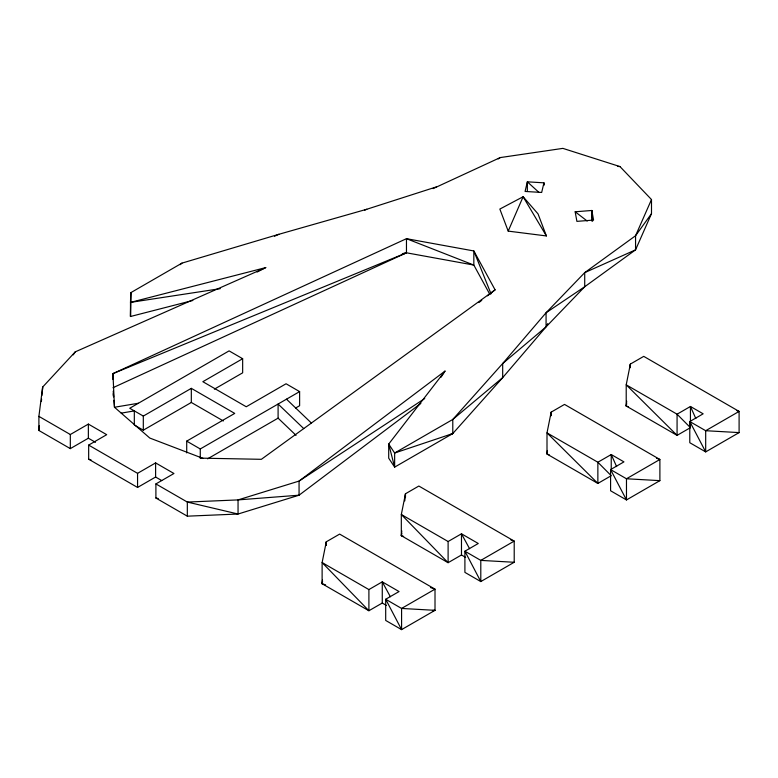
<?xml version="1.0" encoding="UTF-8"?>
<svg xmlns="http://www.w3.org/2000/svg" width="778" height="778" viewBox="0 0 778 778"><rect width="100%" height="100%" fill="white"/><g stroke="black" fill="none" stroke-linecap="round" stroke-linejoin="round"><path stroke-width="1.17" d="M39.318 425.663L38.9 430.487L70.321 448.624L88.361 438.209L95.5 442.322M41.39 401.545L41.594 399.143M41.905 395.525L42.634 387.084L75.252 351.86L265.745 267.593L130.49 302.389L130.49 316.5L192.818 300.473M543.705 185.203L543.939 182.83L527.338 181.828L525.082 191.446L541.673 192.448L543.939 182.83L543.939 185.183M386.462 605.459L382.27 603.038L368.898 610.749L322.121 583.743L322.471 580.145M325.914 545.407L326.274 541.809L339.636 534.097L435.009 589.15L435.009 610.331L401.584 629.626L385.694 620.445L385.694 599.264L399.056 591.552L382.27 581.856L368.898 589.578L322.121 562.562L326.274 541.809L326.274 545.339M465.672 557.398L461.48 554.977L448.109 562.698L401.322 535.682L401.798 530.888M404.764 500.944L405.484 493.758L418.846 486.036L514.209 541.099L514.209 562.27L480.794 581.565L464.904 572.384L464.904 551.213L478.266 543.491L461.48 533.805L448.109 541.517L401.322 514.511L405.484 493.758L405.484 497.288M547.362 450.472L547.002 454.06L597.864 483.43L611.236 475.708L597.864 462.249L547.002 432.889L551.164 412.136L564.527 404.414L659.89 459.477L659.89 480.648L626.475 499.943L610.584 490.772L610.584 469.591L623.946 461.879L611.236 454.537L597.864 462.249L597.864 483.43L547.002 432.889L547.002 454.06L549.297 454.838M550.805 415.724L551.164 412.136L551.164 415.666M628.507 406.777L626.212 406.009L626.212 384.828L630.365 364.075L643.737 356.363L739.1 411.416L739.1 432.597L705.685 451.892L689.785 442.711L689.785 421.54L703.156 413.818L690.436 406.476L690.436 427.657L677.074 435.369L626.212 406.009L626.689 401.215M630.015 367.673L630.365 364.075L630.365 367.605M39.347 426.976L38.9 430.487L38.9 416.366L42.634 387.084L42.634 389.438M325.583 584.852L322.121 583.743L322.578 581.438M403.636 536.421L401.322 535.682L401.788 533.377M626.212 406.009L626.679 403.704M508.199 231.115L523.117 196.737L538.036 213.882L546.389 235.938L508.199 231.115L499.846 209.068L523.117 196.737L546.389 235.938M651.497 199.547L635.558 235.734L635.558 249.845L584.716 286.742L546.068 312.746L502.685 363.521L452.786 419.449L394.641 453.02L394.641 467.131L452.786 433.56L502.685 377.631L546.068 326.867L584.716 286.742L584.716 272.631L635.558 235.734L651.497 213.658L651.497 199.547L619.978 166.58L562.873 148.374L500.205 157.584L433.083 188.616M651.497 213.658L635.558 249.845L584.716 272.631L546.068 312.746L546.068 326.867L502.685 363.521L502.685 377.631L452.786 419.449L452.786 433.56L449.412 434.863M546.623 325.788L547.731 323.629M441.077 377.174L445.006 371.096L299.063 481.076L238.049 499.904L187.323 502.063L155.901 483.926L155.901 498.037L187.323 516.174L238.049 514.025L299.063 495.197L420.849 403.422M73.249 354.875L75.252 351.86M445.006 371.096L388.708 444.053L388.708 458.174L394.641 467.131L388.708 444.053L394.641 453.02L452.786 433.56M180.165 264.666L181.994 263.11L278.864 234.295L366.798 209.253L436.293 186.934M478.908 302.554L481.767 300.318M487.475 295.825L495.09 289.844L473.831 250.954L406.466 238.681L112.946 373.625L112.946 379.508M495.09 289.844L261.369 459.312L200.734 458.145M498.202 158.936L500.205 157.584M424.739 398.531L299.063 481.076L299.063 495.197L238.049 499.904L238.049 514.025L187.323 502.063L187.323 516.174M181.994 263.11L130.753 292.693L130.49 302.389L220.262 288.667M38.9 416.366L70.321 434.513L88.361 424.088L106.703 434.678L88.663 445.094L88.663 459.214L137.56 487.446L155.61 477.031L161.717 480.561M214.368 389.156L242.658 372.827L242.658 358.716L229.092 350.878L129.741 408.246L143.308 416.074L191.32 388.348L234.723 413.41L186.71 441.126L186.71 452.893M242.658 358.716L202.844 381.697L246.247 406.758L286.061 383.768L299.618 391.606L299.618 405.717L295.582 408.051M135.323 425.585L143.308 430.185L191.32 402.469L223.354 420.966M88.663 445.094L137.56 473.335L155.61 462.91L173.951 473.501L155.901 483.926M186.71 441.126L200.267 448.964L299.618 391.606M207.629 458.826L278.096 418.146L278.096 404.035L303.731 428.59M257.129 272.037L265.745 267.593M112.946 387.736L406.466 252.801L473.831 265.074L489.916 294.502M364.6 210.225L366.798 209.253M274.469 236.249L278.864 234.295M401.866 254.367L406.466 252.801L406.466 238.681L473.831 265.074L473.831 250.954L491.015 293.812M402.916 253.531L406.466 252.801L112.946 373.625L114.483 407.254L149.784 438.043L203.107 458.427M432.656 610.808L435.009 610.331L401.584 608.445L385.694 599.264L401.584 629.626L401.584 608.445L435.009 589.15L430.467 587.536M121.232 413.137L134.322 410.891L134.322 425.002M138.396 403.247L114.483 407.254L113.938 400.369M575.166 211.781L591.834 210.478L593.565 220.067L576.897 221.37L575.166 211.781L587.205 221.04M432.607 610.487L435.009 610.331M739.1 432.597L705.685 430.711L689.785 421.54L705.685 451.892L705.685 430.711L739.1 411.416L736.834 410.609M659.89 480.648L626.475 478.771L610.584 469.591L626.475 499.943L626.475 478.771L659.89 459.477L656.486 458.261M514.209 562.27L480.794 560.393L464.904 551.213L480.794 581.565L480.794 560.393L514.209 541.099L510.806 539.883M617.596 166.404L619.978 166.58M155.901 498.037L158.284 498.504M88.663 459.214L91.007 459.837M538.697 192.176L527.338 181.828L527.338 191.242M286.489 399.182L311.394 423.038M278.096 418.146L296.039 435.34M690.436 427.657L677.074 414.197L626.212 384.828L677.074 435.369L677.074 414.197L690.436 406.476L695.824 418.545M469.581 548.704L461.48 533.805L461.48 554.977M390.371 596.755L382.27 581.856L382.27 603.038M616.614 466.596L611.236 454.537L611.236 469.824M113.218 391.188L113.666 396.926M592.612 221.147L591.834 210.478L591.834 221.069M113.218 393.746L113.325 396.148M448.109 541.517L448.109 562.698L401.322 514.511L401.322 535.682M368.898 589.578L368.898 610.749L322.121 562.562L322.121 583.743M200.267 448.964L200.267 458.368M191.32 388.348L191.32 402.469M155.61 462.91L155.61 477.031M143.308 416.074L143.308 430.185M137.56 473.335L137.56 487.446M88.361 424.088L88.361 438.209M70.321 434.513L70.321 448.624M130.753 292.693L130.49 316.5L130.753 292.693"/></g></svg>
